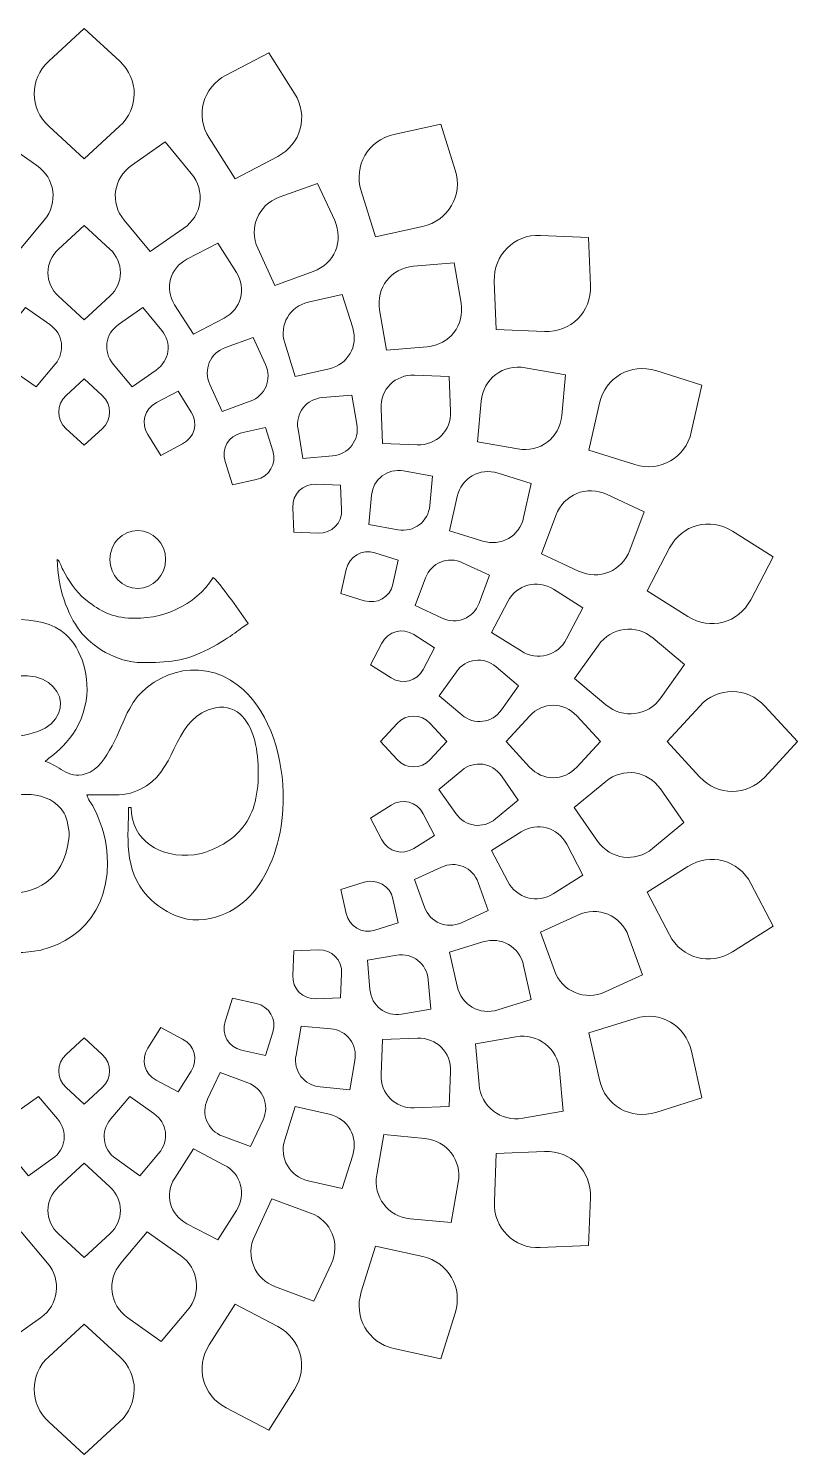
# Model space of a CAD drawing. Header units: millimetres. Extents: x -150 to 150, y -150 to 150.
# Drawn here: x -11.8 to 149.9, y -150.1 to 149.9 of the extents above; entities that cross this region are included whole.
import ezdxf

# ---------------------------------------------------------------- set-up
doc = ezdxf.new("R2010")
doc.units = ezdxf.units.MM
doc.header["$MEASUREMENT"] = 0
doc.layers.add('Layer 1', color=7, linetype='Continuous')

msp = doc.modelspace()

# ---------------------------------------------------------------- linework, layer by layer
at = {"layer": 'Layer 1', "color": 250, "lineweight": 20}
for points, knots in [([(-0.0818, 122.4834), (-0.0818, 122.4834), (-7.5262, 129.3416), (-7.5262, 129.3416), (-11.6206, 133.1136), (-11.6323, 139.277), (-7.5513, 143.0362), (-7.5513, 143.0362), (-0.0818, 149.9182), (-0.0818, 149.9182), (-0.0818, 149.9182), (7.3875, 143.0362), (7.3875, 143.0362), (11.4691, 139.277), (11.4568, 133.1136), (7.3624, 129.3416), (7.3624, 129.3416), (-0.0818, 122.4834), (-0.0818, 122.4834)], [0, 0, 0, 0, 0.16666667, 0.16666667, 0.16666667, 0.33333333, 0.33333333, 0.33333333, 0.5, 0.5, 0.5, 0.66666667, 0.66666667, 0.66666667, 0.83333333, 0.83333333, 0.83333333, 1, 1, 1, 1]), ([(44.1753, 136.2262), (44.1753, 136.2262), (38.7413, 144.8065), (38.7413, 144.8065), (38.7413, 144.8065), (29.7746, 140.1088), (29.7746, 140.1088), (24.8439, 137.5248), (23.2375, 131.5753), (26.2062, 126.8879), (26.2062, 126.8879), (31.6407, 118.3064), (31.6407, 118.3064), (31.6407, 118.3064), (40.6067, 123.0046), (40.6067, 123.0046), (45.5381, 125.5895), (47.1433, 131.5381), (44.1753, 136.2262)], [0, 0, 0, 0, 0.16666667, 0.16666667, 0.16666667, 0.33333333, 0.33333333, 0.33333333, 0.5, 0.5, 0.5, 0.66666667, 0.66666667, 0.66666667, 0.83333333, 0.83333333, 0.83333333, 1, 1, 1, 1]), ([(77.9461, 120.1274), (77.9461, 120.1274), (74.9182, 129.8212), (74.9182, 129.8212), (74.9182, 129.8212), (65.0415, 127.604), (65.0415, 127.604), (59.6098, 126.384), (56.5184, 121.0531), (58.1732, 115.7563), (58.1732, 115.7563), (61.2006, 106.0632), (61.2006, 106.0632), (61.2006, 106.0632), (71.0778, 108.2796), (71.0778, 108.2796), (76.51, 109.4998), (79.6002, 114.8306), (77.9461, 120.1274)], [0, 0, 0, 0, 0.16666667, 0.16666667, 0.16666667, 0.33333333, 0.33333333, 0.33333333, 0.5, 0.5, 0.5, 0.66666667, 0.66666667, 0.66666667, 0.83333333, 0.83333333, 0.83333333, 1, 1, 1, 1]), ([(-22.6017, 119.41), (-22.6017, 119.41), (-17.1023, 126.0446), (-17.1023, 126.0446), (-17.1023, 126.0446), (-10.0636, 121.1226), (-10.0636, 121.1226), (-6.1928, 118.4143), (-5.4842, 113.2346), (-8.4888, 109.6097), (-8.4888, 109.6097), (-13.9883, 102.9764), (-13.9883, 102.9764), (-13.9883, 102.9764), (-21.027, 107.8979), (-21.027, 107.8979), (-24.8979, 110.6061), (-25.6064, 115.7859), (-22.6017, 119.41)], [0, 0, 0, 0, 0.16666667, 0.16666667, 0.16666667, 0.33333333, 0.33333333, 0.33333333, 0.5, 0.5, 0.5, 0.66666667, 0.66666667, 0.66666667, 0.83333333, 0.83333333, 0.83333333, 1, 1, 1, 1]), ([(22.4378, 119.41), (22.4378, 119.41), (16.9385, 126.0446), (16.9385, 126.0446), (16.9385, 126.0446), (9.8998, 121.1226), (9.8998, 121.1226), (6.029, 118.4143), (5.3204, 113.2346), (8.325, 109.6097), (8.325, 109.6097), (13.825, 102.9764), (13.825, 102.9764), (13.825, 102.9764), (20.8632, 107.8979), (20.8632, 107.8979), (24.734, 110.6061), (25.4426, 115.7859), (22.4378, 119.41)], [0, 0, 0, 0, 0.16666667, 0.16666667, 0.16666667, 0.33333333, 0.33333333, 0.33333333, 0.5, 0.5, 0.5, 0.66666667, 0.66666667, 0.66666667, 0.83333333, 0.83333333, 0.83333333, 1, 1, 1, 1]), ([(52.5974, 109.5107), (52.5974, 109.5107), (49.0021, 117.3408), (49.0021, 117.3408), (49.0021, 117.3408), (40.9304, 114.4089), (40.9304, 114.4089), (36.4903, 112.7954), (34.4653, 107.9756), (36.4291, 103.6963), (36.4291, 103.6963), (40.0246, 95.8656), (40.0246, 95.8656), (40.0246, 95.8656), (48.0968, 98.7974), (48.0968, 98.7974), (52.537, 100.4116), (54.5619, 105.2315), (52.5974, 109.5107)], [0, 0, 0, 0, 0.16666667, 0.16666667, 0.16666667, 0.33333333, 0.33333333, 0.33333333, 0.5, 0.5, 0.5, 0.66666667, 0.66666667, 0.66666667, 0.83333333, 0.83333333, 0.83333333, 1, 1, 1, 1]), ([(-0.0818, 88.6274), (-0.0818, 88.6274), (5.3063, 93.5919), (5.3063, 93.5919), (8.2695, 96.3213), (8.278, 100.7813), (5.3245, 103.5035), (5.3245, 103.5035), (-0.0818, 108.4847), (-0.0818, 108.4847), (-0.0818, 108.4847), (-5.4884, 103.5035), (-5.4884, 103.5035), (-8.4418, 100.7813), (-8.4333, 96.3213), (-5.4701, 93.5919), (-5.4701, 93.5919), (-0.0818, 88.6274), (-0.0818, 88.6274)], [0, 0, 0, 0, 0.16666667, 0.16666667, 0.16666667, 0.33333333, 0.33333333, 0.33333333, 0.5, 0.5, 0.5, 0.66666667, 0.66666667, 0.66666667, 0.83333333, 0.83333333, 0.83333333, 1, 1, 1, 1]), ([(106.4002, 95.8353), (106.4002, 95.8353), (105.9842, 105.9841), (105.9842, 105.9841), (105.9842, 105.9841), (95.8699, 106.3976), (95.8699, 106.3976), (90.3076, 106.6264), (85.942, 102.2763), (86.1692, 96.7327), (86.1692, 96.7327), (86.5852, 86.5852), (86.5852, 86.5852), (86.5852, 86.5852), (96.6994, 86.1705), (96.6994, 86.1705), (102.2612, 85.9417), (106.6268, 90.2918), (106.4002, 95.8353)], [0, 0, 0, 0, 0.16666667, 0.16666667, 0.16666667, 0.33333333, 0.33333333, 0.33333333, 0.5, 0.5, 0.5, 0.66666667, 0.66666667, 0.66666667, 0.83333333, 0.83333333, 0.83333333, 1, 1, 1, 1]), ([(31.95, 98.575), (31.95, 98.575), (28.0173, 104.7846), (28.0173, 104.7846), (28.0173, 104.7846), (21.5277, 101.3842), (21.5277, 101.3842), (17.958, 99.5135), (16.7962, 95.208), (18.9451, 91.8152), (18.9451, 91.8152), (22.8777, 85.6056), (22.8777, 85.6056), (22.8777, 85.6056), (29.3673, 89.0048), (29.3673, 89.0048), (32.9364, 90.8755), (34.0988, 95.1816), (31.95, 98.575)], [0, 0, 0, 0, 0.16666667, 0.16666667, 0.16666667, 0.33333333, 0.33333333, 0.33333333, 0.5, 0.5, 0.5, 0.66666667, 0.66666667, 0.66666667, 0.83333333, 0.83333333, 0.83333333, 1, 1, 1, 1]), ([(79.1678, 92.1417), (79.1678, 92.1417), (77.7207, 100.6359), (77.7207, 100.6359), (77.7207, 100.6359), (69.1652, 99.8928), (69.1652, 99.8928), (64.4594, 99.4839), (61.2554, 95.352), (62.0447, 90.7108), (62.0447, 90.7108), (63.4911, 82.2146), (63.4911, 82.2146), (63.4911, 82.2146), (72.0478, 82.9596), (72.0478, 82.9596), (76.753, 83.3678), (79.957, 87.4999), (79.1678, 92.1417)], [0, 0, 0, 0, 0.16666667, 0.16666667, 0.16666667, 0.33333333, 0.33333333, 0.33333333, 0.5, 0.5, 0.5, 0.66666667, 0.66666667, 0.66666667, 0.83333333, 0.83333333, 0.83333333, 1, 1, 1, 1]), ([(56.3932, 86.922), (56.3932, 86.922), (54.2014, 93.939), (54.2014, 93.939), (54.2014, 93.939), (47.0528, 92.3332), (47.0528, 92.3332), (43.1208, 91.4507), (40.884, 87.5932), (42.0812, 83.7594), (42.0812, 83.7594), (44.2735, 76.7431), (44.2735, 76.7431), (44.2735, 76.7431), (51.4216, 78.3482), (51.4216, 78.3482), (55.353, 79.2307), (57.5905, 83.0889), (56.3932, 86.922)], [0, 0, 0, 0, 0.16666667, 0.16666667, 0.16666667, 0.33333333, 0.33333333, 0.33333333, 0.5, 0.5, 0.5, 0.66666667, 0.66666667, 0.66666667, 0.83333333, 0.83333333, 0.83333333, 1, 1, 1, 1]), ([(-16.3816, 86.4032), (-16.3816, 86.4032), (-12.4007, 91.2051), (-12.4007, 91.2051), (-12.4007, 91.2051), (-7.3069, 87.6427), (-7.3069, 87.6427), (-4.5043, 85.6821), (-3.9919, 81.9331), (-6.1665, 79.3098), (-6.1665, 79.3098), (-10.1479, 74.5086), (-10.1479, 74.5086), (-10.1479, 74.5086), (-15.2411, 78.0717), (-15.2411, 78.0717), (-18.043, 80.0311), (-18.5554, 83.78), (-16.3816, 86.4032)], [0, 0, 0, 0, 0.16666667, 0.16666667, 0.16666667, 0.33333333, 0.33333333, 0.33333333, 0.5, 0.5, 0.5, 0.66666667, 0.66666667, 0.66666667, 0.83333333, 0.83333333, 0.83333333, 1, 1, 1, 1]), ([(16.2178, 86.4032), (16.2178, 86.4032), (12.2369, 91.2051), (12.2369, 91.2051), (12.2369, 91.2051), (7.1431, 87.6427), (7.1431, 87.6427), (4.3411, 85.6821), (3.8281, 81.9331), (6.0032, 79.3098), (6.0032, 79.3098), (9.9841, 74.5086), (9.9841, 74.5086), (9.9841, 74.5086), (15.0779, 78.0717), (15.0779, 78.0717), (17.8792, 80.0311), (18.3923, 83.78), (16.2178, 86.4032)], [0, 0, 0, 0, 0.16666667, 0.16666667, 0.16666667, 0.33333333, 0.33333333, 0.33333333, 0.5, 0.5, 0.5, 0.66666667, 0.66666667, 0.66666667, 0.83333333, 0.83333333, 0.83333333, 1, 1, 1, 1]), ([(38.046, 79.2378), (38.046, 79.2378), (35.4445, 84.9068), (35.4445, 84.9068), (35.4445, 84.9068), (29.6019, 82.7836), (29.6019, 82.7836), (26.3881, 81.6156), (24.9222, 78.1277), (26.3442, 75.0298), (26.3442, 75.0298), (28.9463, 69.3616), (28.9463, 69.3616), (28.9463, 69.3616), (34.789, 71.4847), (34.789, 71.4847), (38.0021, 72.6528), (39.4681, 76.1407), (38.046, 79.2378)], [0, 0, 0, 0, 0.16666667, 0.16666667, 0.16666667, 0.33333333, 0.33333333, 0.33333333, 0.5, 0.5, 0.5, 0.66666667, 0.66666667, 0.66666667, 0.83333333, 0.83333333, 0.83333333, 1, 1, 1, 1]), ([(100.3364, 68.4873), (100.3364, 68.4873), (101.1378, 77.0676), (101.1378, 77.0676), (101.1378, 77.0676), (92.6807, 78.5635), (92.6807, 78.5635), (88.0292, 79.3869), (83.8651, 76.225), (83.4271, 71.5374), (83.4271, 71.5374), (82.6251, 62.9578), (82.6251, 62.9578), (82.6251, 62.9578), (91.0822, 61.4613), (91.0822, 61.4613), (95.7337, 60.6378), (99.8978, 63.8006), (100.3364, 68.4873)], [0, 0, 0, 0, 0.16666667, 0.16666667, 0.16666667, 0.33333333, 0.33333333, 0.33333333, 0.5, 0.5, 0.5, 0.66666667, 0.66666667, 0.66666667, 0.83333333, 0.83333333, 0.83333333, 1, 1, 1, 1]), ([(127.5969, 65.0078), (127.5969, 65.0078), (129.8221, 74.9175), (129.8221, 74.9175), (129.8221, 74.9175), (120.1599, 77.9361), (120.1599, 77.9361), (114.8456, 79.5958), (109.5032, 76.5245), (108.2877, 71.1107), (108.2877, 71.1107), (106.063, 61.201), (106.063, 61.201), (106.063, 61.201), (115.7246, 58.1829), (115.7246, 58.1829), (121.0389, 56.5232), (126.3819, 59.5945), (127.5969, 65.0078)], [0, 0, 0, 0, 0.16666667, 0.16666667, 0.16666667, 0.33333333, 0.33333333, 0.33333333, 0.5, 0.5, 0.5, 0.66666667, 0.66666667, 0.66666667, 0.83333333, 0.83333333, 0.83333333, 1, 1, 1, 1]), ([(-0.0818, 62.2429), (-0.0818, 62.2429), (3.7035, 65.7302), (3.7035, 65.7302), (5.7857, 67.6478), (5.7919, 70.7816), (3.7168, 72.6932), (3.7168, 72.6932), (-0.0818, 76.1928), (-0.0818, 76.1928), (-0.0818, 76.1928), (-3.8802, 72.6932), (-3.8802, 72.6932), (-5.9557, 70.7816), (-5.9496, 67.6478), (-3.8672, 65.7302), (-3.8672, 65.7302), (-0.0818, 62.2429), (-0.0818, 62.2429)], [0, 0, 0, 0, 0.16666667, 0.16666667, 0.16666667, 0.33333333, 0.33333333, 0.33333333, 0.5, 0.5, 0.5, 0.66666667, 0.66666667, 0.66666667, 0.83333333, 0.83333333, 0.83333333, 1, 1, 1, 1]), ([(76.987, 69.3409), (76.987, 69.3409), (76.6859, 76.6851), (76.6859, 76.6851), (76.6859, 76.6851), (69.3662, 76.9854), (69.3662, 76.9854), (65.3402, 77.1512), (62.1803, 74.0026), (62.3446, 69.9895), (62.3446, 69.9895), (62.6457, 62.6448), (62.6457, 62.6448), (62.6457, 62.6448), (69.966, 62.3445), (69.966, 62.3445), (73.9915, 62.1806), (77.1519, 65.3285), (76.987, 69.3409)], [0, 0, 0, 0, 0.16666667, 0.16666667, 0.16666667, 0.33333333, 0.33333333, 0.33333333, 0.5, 0.5, 0.5, 0.66666667, 0.66666667, 0.66666667, 0.83333333, 0.83333333, 0.83333333, 1, 1, 1, 1]), ([(22.4232, 69.2304), (22.4232, 69.2304), (19.6592, 73.5939), (19.6592, 73.5939), (19.6592, 73.5939), (15.1005, 71.2052), (15.1005, 71.2052), (12.593, 69.8907), (11.7764, 66.8656), (13.2857, 64.4826), (13.2857, 64.4826), (16.0485, 60.1178), (16.0485, 60.1178), (16.0485, 60.1178), (20.6085, 62.5078), (20.6085, 62.5078), (23.116, 63.8217), (23.9327, 66.8468), (22.4232, 69.2304)], [0, 0, 0, 0, 0.16666667, 0.16666667, 0.16666667, 0.33333333, 0.33333333, 0.33333333, 0.5, 0.5, 0.5, 0.66666667, 0.66666667, 0.66666667, 0.83333333, 0.83333333, 0.83333333, 1, 1, 1, 1]), ([(57.2766, 66.6668), (57.2766, 66.6668), (56.2301, 72.816), (56.2301, 72.816), (56.2301, 72.816), (50.0375, 72.2768), (50.0375, 72.2768), (46.6314, 71.9811), (44.3121, 68.9907), (44.8838, 65.6307), (44.8838, 65.6307), (45.9308, 59.4827), (45.9308, 59.4827), (45.9308, 59.4827), (52.1234, 60.0207), (52.1234, 60.0207), (55.5295, 60.3171), (57.8482, 63.3081), (57.2766, 66.6668)], [0, 0, 0, 0, 0.16666667, 0.16666667, 0.16666667, 0.33333333, 0.33333333, 0.33333333, 0.5, 0.5, 0.5, 0.66666667, 0.66666667, 0.66666667, 0.83333333, 0.83333333, 0.83333333, 1, 1, 1, 1]), ([(39.5957, 61.0454), (39.5957, 61.0454), (38.0558, 65.9745), (38.0558, 65.9745), (38.0558, 65.9745), (33.0335, 64.847), (33.0335, 64.847), (30.2712, 64.2261), (28.6996, 61.5159), (29.5407, 58.8219), (29.5407, 58.8219), (31.0806, 53.8928), (31.0806, 53.8928), (31.0806, 53.8928), (36.1024, 55.0203), (36.1024, 55.0203), (38.8651, 55.6405), (40.4369, 58.3514), (39.5957, 61.0454)], [0, 0, 0, 0, 0.16666667, 0.16666667, 0.16666667, 0.33333333, 0.33333333, 0.33333333, 0.5, 0.5, 0.5, 0.66666667, 0.66666667, 0.66666667, 0.83333333, 0.83333333, 0.83333333, 1, 1, 1, 1]), ([(72.5982, 49.5468), (72.5982, 49.5468), (73.1785, 55.7576), (73.1785, 55.7576), (73.1785, 55.7576), (67.0572, 56.8395), (67.0572, 56.8395), (63.691, 57.4353), (60.677, 55.1469), (60.3593, 51.7541), (60.3593, 51.7541), (59.7797, 45.5438), (59.7797, 45.5438), (59.7797, 45.5438), (65.9009, 44.4613), (65.9009, 44.4613), (69.2673, 43.8661), (72.2812, 46.1539), (72.5982, 49.5468)], [0, 0, 0, 0, 0.16666667, 0.16666667, 0.16666667, 0.33333333, 0.33333333, 0.33333333, 0.5, 0.5, 0.5, 0.66666667, 0.66666667, 0.66666667, 0.83333333, 0.83333333, 0.83333333, 1, 1, 1, 1]), ([(92.3289, 47.0287), (92.3289, 47.0287), (93.9396, 54.2007), (93.9396, 54.2007), (93.9396, 54.2007), (86.9462, 56.385), (86.9462, 56.385), (83.0998, 57.5864), (79.2338, 55.3635), (78.3534, 51.4449), (78.3534, 51.4449), (76.7427, 44.2736), (76.7427, 44.2736), (76.7427, 44.2736), (83.7369, 42.0886), (83.7369, 42.0886), (87.5826, 40.8874), (91.4493, 43.1095), (92.3289, 47.0287)], [0, 0, 0, 0, 0.16666667, 0.16666667, 0.16666667, 0.33333333, 0.33333333, 0.33333333, 0.5, 0.5, 0.5, 0.66666667, 0.66666667, 0.66666667, 0.83333333, 0.83333333, 0.83333333, 1, 1, 1, 1]), ([(54.0641, 48.6924), (54.0641, 48.6924), (53.8528, 53.8529), (53.8528, 53.8529), (53.8528, 53.8529), (48.7094, 54.0638), (48.7094, 54.0638), (45.8812, 54.1794), (43.6615, 51.9675), (43.7769, 49.1487), (43.7769, 49.1487), (43.9884, 43.9875), (43.9884, 43.9875), (43.9884, 43.9875), (49.1309, 43.7774), (49.1309, 43.7774), (51.9603, 43.661), (54.1795, 45.8729), (54.0641, 48.6924)], [0, 0, 0, 0, 0.16666667, 0.16666667, 0.16666667, 0.33333333, 0.33333333, 0.33333333, 0.5, 0.5, 0.5, 0.66666667, 0.66666667, 0.66666667, 0.83333333, 0.83333333, 0.83333333, 1, 1, 1, 1]), ([(114.6617, 40.1616), (114.6617, 40.1616), (117.6574, 48.2412), (117.6574, 48.2412), (117.6574, 48.2412), (109.8746, 51.875), (109.8746, 51.875), (105.595, 53.8734), (100.7547, 51.8981), (99.1184, 47.4833), (99.1184, 47.4833), (96.1228, 39.403), (96.1228, 39.403), (96.1228, 39.403), (103.9048, 35.7692), (103.9048, 35.7692), (108.1845, 33.7706), (113.0247, 35.7466), (114.6617, 40.1616)], [0, 0, 0, 0, 0.16666667, 0.16666667, 0.16666667, 0.33333333, 0.33333333, 0.33333333, 0.5, 0.5, 0.5, 0.66666667, 0.66666667, 0.66666667, 0.83333333, 0.83333333, 0.83333333, 1, 1, 1, 1]), ([(140.0934, 29.744), (140.0934, 29.744), (144.8073, 38.7416), (144.8073, 38.7416), (144.8073, 38.7416), (136.255, 44.156), (136.255, 44.156), (131.552, 47.1354), (125.5963, 45.551), (123.021, 40.6359), (123.021, 40.6359), (118.3079, 31.6402), (118.3079, 31.6402), (118.3079, 31.6402), (126.8589, 26.2246), (126.8589, 26.2246), (131.5625, 23.2457), (137.5181, 24.8297), (140.0934, 29.744)], [0, 0, 0, 0, 0.16666667, 0.16666667, 0.16666667, 0.33333333, 0.33333333, 0.33333333, 0.5, 0.5, 0.5, 0.66666667, 0.66666667, 0.66666667, 0.83333333, 0.83333333, 0.83333333, 1, 1, 1, 1]), ([(5.3063, 38.2132), (5.3063, 41.5732), (7.9335, 44.2981), (11.1747, 44.2981), (14.4157, 44.2981), (17.0429, 41.5732), (17.0429, 38.2132), (17.0429, 34.8519), (14.4157, 32.1275), (11.1747, 32.1275), (7.9335, 32.1275), (5.3058, 34.8519), (5.3063, 38.2132)], [0, 0, 0, 0, 0.25, 0.25, 0.25, 0.5, 0.5, 0.5, 0.75, 0.75, 0.75, 1, 1, 1, 1]), ([(64.843, 33.0167), (64.843, 33.0167), (65.9749, 38.0551), (65.9749, 38.0551), (65.9749, 38.0551), (61.0613, 39.5907), (61.0613, 39.5907), (58.3589, 40.434), (55.6426, 38.872), (55.0243, 36.1189), (55.0243, 36.1189), (53.8924, 31.0804), (53.8924, 31.0804), (53.8924, 31.0804), (58.806, 29.5454), (58.806, 29.5454), (61.5083, 28.7014), (64.2248, 30.2635), (64.843, 33.0167)], [0, 0, 0, 0, 0.16666667, 0.16666667, 0.16666667, 0.33333333, 0.33333333, 0.33333333, 0.5, 0.5, 0.5, 0.66666667, 0.66666667, 0.66666667, 0.83333333, 0.83333333, 0.83333333, 1, 1, 1, 1]), ([(12.0775, 16.5181), (17.434, 16.5181), (21.0983, 16.7643), (26.0297, 19.349), (31.4221, 22.1774), (32.6768, 23.7722), (34.4171, 24.7263), (34.4171, 24.7263), (30.9353, 29.6193), (30.9353, 29.6193), (29.9359, 30.8876), (28.1407, 33.6542), (27.0645, 34.4012), (23.2131, 28.4377), (16.1511, 25.4006), (9.2456, 25.8819), (5.0516, 26.1744), (2.8385, 27.6831), (-0.0855, 29.9998), (-1.5979, 31.1981), (-3.5563, 34.0754), (-4.5159, 35.9608), (-5.0162, 36.9469), (-5.029, 37.675), (-5.7371, 38.2132), (-5.7371, 32.2556), (-3.5563, 26.5775), (-0.978, 23.2116), (1.4946, 19.9829), (6.5971, 16.5181), (12.0775, 16.5181)], [0, 0, 0, 0, 0.1, 0.1, 0.1, 0.2, 0.2, 0.2, 0.3, 0.3, 0.3, 0.4, 0.4, 0.4, 0.5, 0.5, 0.5, 0.6, 0.6, 0.6, 0.7, 0.7, 0.7, 0.8, 0.8, 0.8, 0.9, 0.9, 0.9, 1, 1, 1, 1]), ([(82.9666, 29.0459), (82.9666, 29.0459), (85.1349, 34.8937), (85.1349, 34.8937), (85.1349, 34.8937), (79.5019, 37.5228), (79.5019, 37.5228), (76.4042, 38.9698), (72.9005, 37.5387), (71.7167, 34.3446), (71.7167, 34.3446), (69.5489, 28.4957), (69.5489, 28.4957), (69.5489, 28.4957), (75.1807, 25.8665), (75.1807, 25.8665), (78.2789, 24.4189), (81.7822, 25.8504), (82.9666, 29.0459)], [0, 0, 0, 0, 0.16666667, 0.16666667, 0.16666667, 0.33333333, 0.33333333, 0.33333333, 0.5, 0.5, 0.5, 0.66666667, 0.66666667, 0.66666667, 0.83333333, 0.83333333, 0.83333333, 1, 1, 1, 1]), ([(101.3729, 21.5057), (101.3729, 21.5057), (104.7852, 28.0175), (104.7852, 28.0175), (104.7852, 28.0175), (98.5955, 31.9366), (98.5955, 31.9366), (95.1912, 34.0927), (90.8811, 32.9465), (89.0169, 29.3892), (89.0169, 29.3892), (85.6054, 22.8781), (85.6054, 22.8781), (85.6054, 22.8781), (91.7944, 18.9581), (91.7944, 18.9581), (95.1985, 16.8015), (99.5093, 17.9482), (101.3729, 21.5057)], [0, 0, 0, 0, 0.16666667, 0.16666667, 0.16666667, 0.33333333, 0.33333333, 0.33333333, 0.5, 0.5, 0.5, 0.66666667, 0.66666667, 0.66666667, 0.83333333, 0.83333333, 0.83333333, 1, 1, 1, 1]), ([(41.7685, -10.8255), (41.7685, -10.8255), (41.7685, -12.9951), (41.7685, -12.9951), (41.5878, -19.5903), (39.7521, -26.1522), (35.9992, -31.1495), (34.5429, -33.0863), (31.9664, -35.3208), (29.6581, -36.3023), (26.9453, -37.4588), (23.64, -38.1858), (20.3042, -37.1052), (17.5384, -36.209), (15.1561, -34.6465), (13.2729, -32.6671), (8.0484, -27.1736), (9.2499, -19.584), (9.2499, -13.9715), (9.2499, -13.9715), (9.8148, -13.9715), (9.8148, -13.9715), (9.8148, -20.8682), (15.8414, -24.7399), (23.0744, -23.9075), (25.0687, -23.6774), (26.9788, -22.8302), (28.5774, -21.9893), (31.8442, -20.2724), (34.4929, -17.3849), (35.657, -13.499), (36.8017, -9.6813), (36.8202, -3.9467), (35.7799, 0.0477), (34.8415, 3.6501), (32.5003, 7.9498), (27.4981, 6.9889), (18.8944, 5.3343), (19.5799, -5.3609), (13.0206, -9.3798), (11.4281, -10.3551), (9.5375, -11.2272), (7.2689, -11.332), (7.2689, -11.332), (0.4843, -11.3327), (0.4843, -11.3327), (0.7367, -12.315), (1.4409, -13.0465), (1.9021, -13.9677), (3.2985, -16.7555), (4.3534, -19.7825), (4.6874, -23.0983), (6.024, -36.3569), (-2.7054, -43.9756), (-12.9993, -44.4617), (-12.9993, -44.4617), (-15.0999, -44.4617), (-15.0999, -44.4617), (-25.976, -43.9576), (-37.9197, -35.6422), (-41.399, -17.8161), (-41.6831, -16.3615), (-41.848, -15.0328), (-41.9323, -13.8095), (-41.9323, -13.8095), (-41.9323, -9.6151), (-41.9323, -9.6151), (-41.7667, -7.056), (-41.3661, -5.0157), (-41.3661, -3.1246), (-41.3661, -3.1246), (-40.8011, -3.1246), (-40.8011, -3.1246), (-40.8011, -5.7189), (-39.1267, -11.8263), (-38.3688, -14.0884), (-35.0867, -23.8779), (-29.6178, -32.1697), (-17.6093, -32.1567), (-9.9238, -32.1485), (-4.5838, -29.5412), (-3.2924, -20.5912), (-3.0482, -18.9051), (-3.7304, -16.157), (-4.3242, -15.1459), (-7.3583, -9.988), (-15.0529, -10.8101), (-18.462, -12.5066), (-19.3556, -10.5741), (-20.0661, -7.4694), (-20.7575, -5.2105), (-21.2664, -3.5469), (-22.8559, 0.5222), (-22.9866, 2.153), (-18.1847, 0.9926), (-15.1189, 0.1673), (-9.864, 2.0335), (-0.5291, 5.349), (-5.5587, 17.5645), (-18.3473, 12.5879), (-18.3473, 12.5879), (-26.1531, 8.6616), (-26.1531, 8.6616), (-26.9167, 8.1787), (-27.6528, 7.5147), (-28.6417, 7.4292), (-29.1077, 9.5023), (-30.25, 11.2076), (-31.0936, 13.0969), (-31.0936, 13.0969), (-33.449, 18.5706), (-33.449, 18.5706), (-32.6769, 19.6627), (-28.839, 21.7274), (-27.3259, 22.4827), (-20.4729, 25.9032), (-9.1339, 27.2293), (-3.9693, 22.4551), (-0.752, 19.4826), (1.5179, 13.6993), (0.0794, 7.2635), (-1.573, -0.1194), (-7.8261, -3.6517), (-8.2819, -4.297), (-5.4598, -4.9792), (-3.6296, -8.0209), (0.1557, -6.8966), (2.9986, -6.052), (4.3895, -3.5405), (5.77, -0.982), (7.1883, 1.6477), (8.118, 4.2903), (9.4832, 6.895), (13.0933, 13.7784), (23.7378, 18.3951), (32.3244, 11.7098), (38.1426, 7.1811), (41.5199, -1.6923), (41.7685, -10.8255)], [0, 0, 0, 0, 0.02173913, 0.02173913, 0.02173913, 0.04347826, 0.04347826, 0.04347826, 0.06521739, 0.06521739, 0.06521739, 0.08695652, 0.08695652, 0.08695652, 0.10869565, 0.10869565, 0.10869565, 0.13043478, 0.13043478, 0.13043478, 0.15217391, 0.15217391, 0.15217391, 0.17391304, 0.17391304, 0.17391304, 0.19565217, 0.19565217, 0.19565217, 0.2173913, 0.2173913, 0.2173913, 0.23913043, 0.23913043, 0.23913043, 0.26086957, 0.26086957, 0.26086957, 0.2826087, 0.2826087, 0.2826087, 0.30434783, 0.30434783, 0.30434783, 0.32608696, 0.32608696, 0.32608696, 0.34782609, 0.34782609, 0.34782609, 0.36956522, 0.36956522, 0.36956522, 0.39130435, 0.39130435, 0.39130435, 0.41304348, 0.41304348, 0.41304348, 0.43478261, 0.43478261, 0.43478261, 0.45652174, 0.45652174, 0.45652174, 0.47826087, 0.47826087, 0.47826087, 0.5, 0.5, 0.5, 0.52173913, 0.52173913, 0.52173913, 0.54347826, 0.54347826, 0.54347826, 0.56521739, 0.56521739, 0.56521739, 0.58695652, 0.58695652, 0.58695652, 0.60869565, 0.60869565, 0.60869565, 0.63043478, 0.63043478, 0.63043478, 0.65217391, 0.65217391, 0.65217391, 0.67391304, 0.67391304, 0.67391304, 0.69565217, 0.69565217, 0.69565217, 0.7173913, 0.7173913, 0.7173913, 0.73913043, 0.73913043, 0.73913043, 0.76086957, 0.76086957, 0.76086957, 0.7826087, 0.7826087, 0.7826087, 0.80434783, 0.80434783, 0.80434783, 0.82608696, 0.82608696, 0.82608696, 0.84782609, 0.84782609, 0.84782609, 0.86956522, 0.86956522, 0.86956522, 0.89130435, 0.89130435, 0.89130435, 0.91304348, 0.91304348, 0.91304348, 0.93478261, 0.93478261, 0.93478261, 0.95652174, 0.95652174, 0.95652174, 0.97826087, 0.97826087, 0.97826087, 1, 1, 1, 1]), ([(121.1677, 9.0929), (121.1677, 9.0929), (126.1523, 16.1215), (126.1523, 16.1215), (126.1523, 16.1215), (119.576, 21.6459), (119.576, 21.6459), (115.9592, 24.6845), (110.7719, 24.0282), (108.0488, 20.1879), (108.0488, 20.1879), (103.0637, 13.1579), (103.0637, 13.1579), (103.0637, 13.1579), (109.6407, 7.6342), (109.6407, 7.6342), (113.2575, 4.5951), (118.4448, 5.2519), (121.1677, 9.0929)], [0, 0, 0, 0, 0.16666667, 0.16666667, 0.16666667, 0.33333333, 0.33333333, 0.33333333, 0.5, 0.5, 0.5, 0.66666667, 0.66666667, 0.66666667, 0.83333333, 0.83333333, 0.83333333, 1, 1, 1, 1]), ([(71.1969, 15.0839), (71.1969, 15.0839), (73.5938, 19.6588), (73.5938, 19.6588), (73.5938, 19.6588), (69.2458, 22.4127), (69.2458, 22.4127), (66.8539, 23.9277), (63.826, 23.1224), (62.5162, 20.6231), (62.5162, 20.6231), (60.1187, 16.0481), (60.1187, 16.0481), (60.1187, 16.0481), (64.4679, 13.2949), (64.4679, 13.2949), (66.8593, 11.7798), (69.8879, 12.5853), (71.1969, 15.0839)], [0, 0, 0, 0, 0.16666667, 0.16666667, 0.16666667, 0.33333333, 0.33333333, 0.33333333, 0.5, 0.5, 0.5, 0.66666667, 0.66666667, 0.66666667, 0.83333333, 0.83333333, 0.83333333, 1, 1, 1, 1]), ([(87.6755, 6.5582), (87.6755, 6.5582), (91.2825, 11.6461), (91.2825, 11.6461), (91.2825, 11.6461), (86.5235, 15.6438), (86.5235, 15.6438), (83.9055, 17.8436), (80.1512, 17.3691), (78.1807, 14.589), (78.1807, 14.589), (74.5724, 9.5011), (74.5724, 9.5011), (74.5724, 9.5011), (79.332, 5.5033), (79.332, 5.5033), (81.9501, 3.3035), (85.7044, 3.7787), (87.6755, 6.5582)], [0, 0, 0, 0, 0.16666667, 0.16666667, 0.16666667, 0.33333333, 0.33333333, 0.33333333, 0.5, 0.5, 0.5, 0.66666667, 0.66666667, 0.66666667, 0.83333333, 0.83333333, 0.83333333, 1, 1, 1, 1]), ([(143.0365, -7.5509), (143.0365, -7.5509), (149.9181, -0.0815), (149.9181, -0.0815), (149.9181, -0.0815), (143.0596, 7.363), (143.0596, 7.363), (139.287, 11.4571), (133.125, 11.468), (129.3646, 7.3868), (129.3646, 7.3868), (122.4835, -0.0815), (122.4835, -0.0815), (122.4835, -0.0815), (129.342, -7.5266), (129.342, -7.5266), (133.1145, -11.6213), (139.2767, -11.6323), (143.0365, -7.5509)], [0, 0, 0, 0, 0.16666667, 0.16666667, 0.16666667, 0.33333333, 0.33333333, 0.33333333, 0.5, 0.5, 0.5, 0.66666667, 0.66666667, 0.66666667, 0.83333333, 0.83333333, 0.83333333, 1, 1, 1, 1]), ([(103.5036, -5.4881), (103.5036, -5.4881), (108.4844, -0.0815), (108.4844, -0.0815), (108.4844, -0.0815), (103.5201, 5.3067), (103.5201, 5.3067), (100.7901, 8.2693), (96.3299, 8.2777), (93.6086, 5.3247), (93.6086, 5.3247), (88.6279, -0.0815), (88.6279, -0.0815), (88.6279, -0.0815), (93.5922, -5.4703), (93.5922, -5.4703), (96.3226, -8.4336), (100.7823, -8.4425), (103.5036, -5.4881)], [0, 0, 0, 0, 0.16666667, 0.16666667, 0.16666667, 0.33333333, 0.33333333, 0.33333333, 0.5, 0.5, 0.5, 0.66666667, 0.66666667, 0.66666667, 0.83333333, 0.83333333, 0.83333333, 1, 1, 1, 1]), ([(72.694, -3.8806), (72.694, -3.8806), (76.1936, -0.0815), (76.1936, -0.0815), (76.1936, -0.0815), (72.7056, 3.704), (72.7056, 3.704), (70.787, 5.7856), (67.6534, 5.792), (65.7421, 3.7163), (65.7421, 3.7163), (62.2427, -0.0815), (62.2427, -0.0815), (62.2427, -0.0815), (65.7305, -3.8676), (65.7305, -3.8676), (67.6486, -5.9504), (70.7822, -5.9555), (72.694, -3.8806)], [0, 0, 0, 0, 0.16666667, 0.16666667, 0.16666667, 0.33333333, 0.33333333, 0.33333333, 0.5, 0.5, 0.5, 0.66666667, 0.66666667, 0.66666667, 0.83333333, 0.83333333, 0.83333333, 1, 1, 1, 1]), ([(86.4037, -16.382), (86.4037, -16.382), (91.2049, -12.4011), (91.2049, -12.4011), (91.2049, -12.4011), (87.6431, -7.3074), (87.6431, -7.3074), (85.6829, -4.5054), (81.9336, -3.9924), (79.3107, -6.1663), (79.3107, -6.1663), (74.5089, -10.1474), (74.5089, -10.1474), (74.5089, -10.1474), (78.072, -15.2418), (78.072, -15.2418), (80.0315, -18.0431), (83.7808, -18.5554), (86.4037, -16.382)], [0, 0, 0, 0, 0.16666667, 0.16666667, 0.16666667, 0.33333333, 0.33333333, 0.33333333, 0.5, 0.5, 0.5, 0.66666667, 0.66666667, 0.66666667, 0.83333333, 0.83333333, 0.83333333, 1, 1, 1, 1]), ([(119.411, -22.6019), (119.411, -22.6019), (126.0441, -17.1019), (126.0441, -17.1019), (126.0441, -17.1019), (121.1227, -10.0644), (121.1227, -10.0644), (118.4148, -6.1927), (113.2342, -5.4843), (109.6101, -8.4894), (109.6101, -8.4894), (102.9764, -13.9888), (102.9764, -13.9888), (102.9764, -13.9888), (107.8985, -21.0278), (107.8985, -21.0278), (110.6058, -24.8988), (115.7863, -25.607), (119.411, -22.6019)], [0, 0, 0, 0, 0.16666667, 0.16666667, 0.16666667, 0.33333333, 0.33333333, 0.33333333, 0.5, 0.5, 0.5, 0.66666667, 0.66666667, 0.66666667, 0.83333333, 0.83333333, 0.83333333, 1, 1, 1, 1]), ([(69.2312, -22.5865), (69.2312, -22.5865), (73.5938, -19.823), (73.5938, -19.823), (73.5938, -19.823), (71.2055, -15.2648), (71.2055, -15.2648), (69.8916, -12.7566), (66.866, -11.9402), (64.4825, -13.4501), (64.4825, -13.4501), (60.1187, -16.2137), (60.1187, -16.2137), (60.1187, -16.2137), (62.5084, -20.7718), (62.5084, -20.7718), (63.8216, -23.2795), (66.847, -24.0964), (69.2312, -22.5865)], [0, 0, 0, 0, 0.16666667, 0.16666667, 0.16666667, 0.33333333, 0.33333333, 0.33333333, 0.5, 0.5, 0.5, 0.66666667, 0.66666667, 0.66666667, 0.83333333, 0.83333333, 0.83333333, 1, 1, 1, 1]), ([(98.5747, -32.1144), (98.5747, -32.1144), (104.7852, -28.1809), (104.7852, -28.1809), (104.7852, -28.1809), (101.3852, -21.6917), (101.3852, -21.6917), (99.5141, -18.1229), (95.2084, -16.9606), (91.8157, -19.1082), (91.8157, -19.1082), (85.6054, -23.0416), (85.6054, -23.0416), (85.6054, -23.0416), (89.0059, -29.5309), (89.0059, -29.5309), (90.8757, -33.101), (95.1821, -34.2621), (98.5747, -32.1144)], [0, 0, 0, 0, 0.16666667, 0.16666667, 0.16666667, 0.33333333, 0.33333333, 0.33333333, 0.5, 0.5, 0.5, 0.66666667, 0.66666667, 0.66666667, 0.83333333, 0.83333333, 0.83333333, 1, 1, 1, 1]), ([(136.2262, -44.3381), (136.2262, -44.3381), (144.8073, -38.905), (144.8073, -38.905), (144.8073, -38.905), (140.1094, -29.9391), (140.1094, -29.9391), (137.5249, -25.0074), (131.5753, -23.4023), (126.8877, -26.3702), (126.8877, -26.3702), (118.3073, -31.8038), (118.3073, -31.8038), (118.3073, -31.8038), (123.0052, -40.77), (123.0052, -40.77), (125.5897, -45.7016), (131.5386, -47.3074), (136.2262, -44.3381)], [0, 0, 0, 0, 0.16666667, 0.16666667, 0.16666667, 0.33333333, 0.33333333, 0.33333333, 0.5, 0.5, 0.5, 0.66666667, 0.66666667, 0.66666667, 0.83333333, 0.83333333, 0.83333333, 1, 1, 1, 1]), ([(79.2379, -38.2103), (79.2379, -38.2103), (84.9065, -35.6088), (84.9065, -35.6088), (84.9065, -35.6088), (82.7832, -29.7655), (82.7832, -29.7655), (81.6166, -26.552), (78.1275, -25.0865), (75.0306, -26.5083), (75.0306, -26.5083), (69.3625, -29.1098), (69.3625, -29.1098), (69.3625, -29.1098), (71.4851, -34.9525), (71.4851, -34.9525), (72.6524, -38.1665), (76.1417, -39.6322), (79.2379, -38.2103)], [0, 0, 0, 0, 0.16666667, 0.16666667, 0.16666667, 0.33333333, 0.33333333, 0.33333333, 0.5, 0.5, 0.5, 0.66666667, 0.66666667, 0.66666667, 0.83333333, 0.83333333, 0.83333333, 1, 1, 1, 1]), ([(61.0448, -39.7587), (61.0448, -39.7587), (65.9749, -38.2185), (65.9749, -38.2185), (65.9749, -38.2185), (64.8466, -33.1969), (64.8466, -33.1969), (64.2266, -30.4353), (61.5163, -28.8636), (58.8219, -29.7045), (58.8219, -29.7045), (53.8924, -31.244), (53.8924, -31.244), (53.8924, -31.244), (55.0206, -36.2663), (55.0206, -36.2663), (55.6406, -39.0291), (58.3516, -40.6008), (61.0448, -39.7587)], [0, 0, 0, 0, 0.16666667, 0.16666667, 0.16666667, 0.33333333, 0.33333333, 0.33333333, 0.5, 0.5, 0.5, 0.66666667, 0.66666667, 0.66666667, 0.83333333, 0.83333333, 0.83333333, 1, 1, 1, 1]), ([(109.5105, -52.7617), (109.5105, -52.7617), (117.3421, -49.1657), (117.3421, -49.1657), (117.3421, -49.1657), (114.4088, -41.0945), (114.4088, -41.0945), (112.7956, -36.654), (107.9755, -34.6297), (103.6967, -36.5934), (103.6967, -36.5934), (95.8656, -40.1887), (95.8656, -40.1887), (95.8656, -40.1887), (98.7982, -48.2606), (98.7982, -48.2606), (100.4121, -52.7006), (105.2316, -54.7255), (109.5105, -52.7617)], [0, 0, 0, 0, 0.16666667, 0.16666667, 0.16666667, 0.33333333, 0.33333333, 0.33333333, 0.5, 0.5, 0.5, 0.66666667, 0.66666667, 0.66666667, 0.83333333, 0.83333333, 0.83333333, 1, 1, 1, 1]), ([(86.9224, -56.5568), (86.9224, -56.5568), (93.9396, -54.3656), (93.9396, -54.3656), (93.9396, -54.3656), (92.3344, -47.2173), (92.3344, -47.2173), (91.4517, -43.2847), (87.5931, -41.0483), (83.7595, -42.2458), (83.7595, -42.2458), (76.7427, -44.4372), (76.7427, -44.4372), (76.7427, -44.4372), (78.3479, -51.5847), (78.3479, -51.5847), (79.2306, -55.5175), (83.0893, -57.7539), (86.9224, -56.5568)], [0, 0, 0, 0, 0.16666667, 0.16666667, 0.16666667, 0.33333333, 0.33333333, 0.33333333, 0.5, 0.5, 0.5, 0.66666667, 0.66666667, 0.66666667, 0.83333333, 0.83333333, 0.83333333, 1, 1, 1, 1]), ([(48.693, -54.2279), (48.693, -54.2279), (53.8528, -54.017), (53.8528, -54.017), (53.8528, -54.017), (54.0635, -48.8739), (54.0635, -48.8739), (54.1795, -46.0449), (51.9676, -43.8246), (49.1487, -43.941), (49.1487, -43.941), (43.9884, -44.1518), (43.9884, -44.1518), (43.9884, -44.1518), (43.7776, -49.295), (43.7776, -49.295), (43.6615, -52.124), (45.8734, -54.3437), (48.693, -54.2279)], [0, 0, 0, 0, 0.16666667, 0.16666667, 0.16666667, 0.33333333, 0.33333333, 0.33333333, 0.5, 0.5, 0.5, 0.66666667, 0.66666667, 0.66666667, 0.83333333, 0.83333333, 0.83333333, 1, 1, 1, 1]), ([(66.6675, -57.4407), (66.6675, -57.4407), (72.8162, -56.3936), (72.8162, -56.3936), (72.8162, -56.3936), (72.2775, -50.2008), (72.2775, -50.2008), (71.9813, -46.795), (68.9906, -44.4758), (65.6315, -45.0478), (65.6315, -45.0478), (59.4835, -46.0944), (59.4835, -46.0944), (59.4835, -46.0944), (60.0216, -52.2872), (60.0216, -52.2872), (60.3173, -55.693), (63.3086, -58.0128), (66.6675, -57.4407)], [0, 0, 0, 0, 0.16666667, 0.16666667, 0.16666667, 0.33333333, 0.33333333, 0.33333333, 0.5, 0.5, 0.5, 0.66666667, 0.66666667, 0.66666667, 0.83333333, 0.83333333, 0.83333333, 1, 1, 1, 1]), ([(33.0163, -65.0073), (33.0163, -65.0073), (38.0558, -66.1381), (38.0558, -66.1381), (38.0558, -66.1381), (39.5902, -61.2244), (39.5902, -61.2244), (40.4344, -58.5227), (38.8724, -55.806), (36.1195, -55.1877), (36.1195, -55.1877), (31.0801, -54.0562), (31.0801, -54.0562), (31.0801, -54.0562), (29.5457, -58.9701), (29.5457, -58.9701), (28.7014, -61.6718), (30.2634, -64.389), (33.0163, -65.0073)], [0, 0, 0, 0, 0.16666667, 0.16666667, 0.16666667, 0.33333333, 0.33333333, 0.33333333, 0.5, 0.5, 0.5, 0.66666667, 0.66666667, 0.66666667, 0.83333333, 0.83333333, 0.83333333, 1, 1, 1, 1]), ([(120.1276, -78.1106), (120.1276, -78.1106), (129.8221, -75.0823), (129.8221, -75.0823), (129.8221, -75.0823), (127.6042, -65.2054), (127.6042, -65.2054), (126.3849, -59.7742), (121.0535, -56.6815), (115.7575, -58.3362), (115.7575, -58.3362), (106.063, -61.3646), (106.063, -61.3646), (106.063, -61.3646), (108.2804, -71.2414), (108.2804, -71.2414), (109.4996, -76.674), (114.8316, -79.764), (120.1276, -78.1106)], [0, 0, 0, 0, 0.16666667, 0.16666667, 0.16666667, 0.33333333, 0.33333333, 0.33333333, 0.5, 0.5, 0.5, 0.66666667, 0.66666667, 0.66666667, 0.83333333, 0.83333333, 0.83333333, 1, 1, 1, 1]), ([(49.5475, -72.7623), (49.5475, -72.7623), (55.7573, -73.3422), (55.7573, -73.3422), (55.7573, -73.3422), (56.8403, -67.2218), (56.8403, -67.2218), (57.4358, -63.8541), (55.1471, -60.8401), (51.754, -60.5244), (51.754, -60.5244), (45.5447, -59.9432), (45.5447, -59.9432), (45.5447, -59.9432), (44.4617, -66.0648), (44.4617, -66.0648), (43.8662, -69.4312), (46.1549, -72.4448), (49.5475, -72.7623)], [0, 0, 0, 0, 0.16666667, 0.16666667, 0.16666667, 0.33333333, 0.33333333, 0.33333333, 0.5, 0.5, 0.5, 0.66666667, 0.66666667, 0.66666667, 0.83333333, 0.83333333, 0.83333333, 1, 1, 1, 1]), ([(-0.0818, -76.3576), (-0.0818, -76.3576), (3.7035, -72.8691), (3.7035, -72.8691), (5.7857, -70.9509), (5.7919, -67.8177), (3.7168, -65.9054), (3.7168, -65.9054), (-0.0818, -62.4065), (-0.0818, -62.4065), (-0.0818, -62.4065), (-3.8802, -65.9054), (-3.8802, -65.9054), (-5.9557, -67.8177), (-5.9496, -70.9509), (-3.8672, -72.8691), (-3.8672, -72.8691), (-0.0818, -76.3576), (-0.0818, -76.3576)], [0, 0, 0, 0, 0.16666667, 0.16666667, 0.16666667, 0.33333333, 0.33333333, 0.33333333, 0.5, 0.5, 0.5, 0.66666667, 0.66666667, 0.66666667, 0.83333333, 0.83333333, 0.83333333, 1, 1, 1, 1]), ([(15.0846, -71.3616), (15.0846, -71.3616), (19.6592, -73.758), (19.6592, -73.758), (19.6592, -73.758), (22.4134, -69.4094), (22.4134, -69.4094), (23.9277, -67.0174), (23.1226, -63.9892), (20.6236, -62.6798), (20.6236, -62.6798), (16.0485, -60.2826), (16.0485, -60.2826), (16.0485, -60.2826), (13.2948, -64.6313), (13.2948, -64.6313), (11.78, -67.0239), (12.5857, -70.0522), (15.0846, -71.3616)], [0, 0, 0, 0, 0.16666667, 0.16666667, 0.16666667, 0.33333333, 0.33333333, 0.33333333, 0.5, 0.5, 0.5, 0.66666667, 0.66666667, 0.66666667, 0.83333333, 0.83333333, 0.83333333, 1, 1, 1, 1]), ([(69.3412, -77.1509), (69.3412, -77.1509), (76.6859, -76.85), (76.6859, -76.85), (76.6859, -76.85), (76.9858, -69.5295), (76.9858, -69.5295), (77.1507, -65.5042), (74.0031, -62.3442), (69.9898, -62.5081), (69.9898, -62.5081), (62.6457, -62.8096), (62.6457, -62.8096), (62.6457, -62.8096), (62.3453, -70.1293), (62.3453, -70.1293), (62.1808, -74.1554), (65.3286, -77.3154), (69.3412, -77.1509)], [0, 0, 0, 0, 0.16666667, 0.16666667, 0.16666667, 0.33333333, 0.33333333, 0.33333333, 0.5, 0.5, 0.5, 0.66666667, 0.66666667, 0.66666667, 0.83333333, 0.83333333, 0.83333333, 1, 1, 1, 1]), ([(92.1419, -79.332), (92.1419, -79.332), (100.6368, -77.8856), (100.6368, -77.8856), (100.6368, -77.8856), (99.8928, -69.329), (99.8928, -69.329), (99.4842, -64.6229), (95.3518, -61.4192), (90.7107, -62.2086), (90.7107, -62.2086), (82.2158, -63.6548), (82.2158, -63.6548), (82.2158, -63.6548), (82.9593, -72.2108), (82.9593, -72.2108), (83.3684, -76.9175), (87.5008, -80.1212), (92.1419, -79.332)], [0, 0, 0, 0, 0.16666667, 0.16666667, 0.16666667, 0.33333333, 0.33333333, 0.33333333, 0.5, 0.5, 0.5, 0.66666667, 0.66666667, 0.66666667, 0.83333333, 0.83333333, 0.83333333, 1, 1, 1, 1]), ([(29.0453, -83.1304), (29.0453, -83.1304), (34.8936, -85.2985), (34.8936, -85.2985), (34.8936, -85.2985), (37.5238, -79.6669), (37.5238, -79.6669), (38.9702, -76.5685), (37.5397, -73.0645), (34.3449, -71.8803), (34.3449, -71.8803), (28.4968, -69.7122), (28.4968, -69.7122), (28.4968, -69.7122), (25.8659, -75.3446), (25.8659, -75.3446), (24.4195, -78.4423), (25.8501, -81.9456), (29.0453, -83.1304)], [0, 0, 0, 0, 0.16666667, 0.16666667, 0.16666667, 0.33333333, 0.33333333, 0.33333333, 0.5, 0.5, 0.5, 0.66666667, 0.66666667, 0.66666667, 0.83333333, 0.83333333, 0.83333333, 1, 1, 1, 1]), ([(-6.7217, -87.839), (-6.7217, -87.839), (-11.81, -91.4465), (-11.81, -91.4465), (-11.81, -91.4465), (-15.8085, -86.687), (-15.8085, -86.687), (-18.007, -84.0689), (-17.5318, -80.3154), (-14.7525, -78.3445), (-14.7525, -78.3445), (-9.6648, -74.7364), (-9.6648, -74.7364), (-9.6648, -74.7364), (-5.6668, -79.4959), (-5.6668, -79.4959), (-3.4672, -82.1148), (-3.9423, -85.868), (-6.7217, -87.839)], [0, 0, 0, 0, 0.16666667, 0.16666667, 0.16666667, 0.33333333, 0.33333333, 0.33333333, 0.5, 0.5, 0.5, 0.66666667, 0.66666667, 0.66666667, 0.83333333, 0.83333333, 0.83333333, 1, 1, 1, 1]), ([(6.5579, -87.839), (6.5579, -87.839), (11.6462, -91.4465), (11.6462, -91.4465), (11.6462, -91.4465), (15.6447, -86.687), (15.6447, -86.687), (17.8438, -84.0689), (17.3686, -80.3154), (14.5886, -78.3445), (14.5886, -78.3445), (9.501, -74.7364), (9.501, -74.7364), (9.501, -74.7364), (5.5029, -79.4959), (5.5029, -79.4959), (3.3033, -82.1148), (3.7785, -85.868), (6.5579, -87.839)], [0, 0, 0, 0, 0.16666667, 0.16666667, 0.16666667, 0.33333333, 0.33333333, 0.33333333, 0.5, 0.5, 0.5, 0.66666667, 0.66666667, 0.66666667, 0.83333333, 0.83333333, 0.83333333, 1, 1, 1, 1]), ([(47.0291, -92.4923), (47.0291, -92.4923), (54.2014, -94.1026), (54.2014, -94.1026), (54.2014, -94.1026), (56.3852, -87.1101), (56.3852, -87.1101), (57.5868, -83.2634), (55.3639, -79.3962), (51.4454, -78.5168), (51.4454, -78.5168), (44.2735, -76.9067), (44.2735, -76.9067), (44.2735, -76.9067), (42.0892, -83.9004), (42.0892, -83.9004), (40.8877, -87.7457), (43.1105, -91.6136), (47.0291, -92.4923)], [0, 0, 0, 0, 0.16666667, 0.16666667, 0.16666667, 0.33333333, 0.33333333, 0.33333333, 0.5, 0.5, 0.5, 0.66666667, 0.66666667, 0.66666667, 0.83333333, 0.83333333, 0.83333333, 1, 1, 1, 1]), ([(68.4885, -100.5), (68.4885, -100.5), (77.0676, -101.3015), (77.0676, -101.3015), (77.0676, -101.3015), (78.5642, -92.8452), (78.5642, -92.8452), (79.3871, -88.1926), (76.2247, -84.029), (71.5377, -83.5906), (71.5377, -83.5906), (62.9573, -82.7884), (62.9573, -82.7884), (62.9573, -82.7884), (61.4613, -91.2466), (61.4613, -91.2466), (60.6385, -95.8974), (63.8009, -100.0615), (68.4885, -100.5)], [0, 0, 0, 0, 0.16666667, 0.16666667, 0.16666667, 0.33333333, 0.33333333, 0.33333333, 0.5, 0.5, 0.5, 0.66666667, 0.66666667, 0.66666667, 0.83333333, 0.83333333, 0.83333333, 1, 1, 1, 1]), ([(21.5058, -101.5375), (21.5058, -101.5375), (28.0173, -104.9482), (28.0173, -104.9482), (28.0173, -104.9482), (31.937, -98.7593), (31.937, -98.7593), (34.0927, -95.3554), (32.9468, -91.0454), (29.3892, -89.1806), (29.3892, -89.1806), (22.8777, -85.7692), (22.8777, -85.7692), (22.8777, -85.7692), (18.9579, -91.9588), (18.9579, -91.9588), (16.8017, -95.3632), (17.9482, -99.6726), (21.5058, -101.5375)], [0, 0, 0, 0, 0.16666667, 0.16666667, 0.16666667, 0.33333333, 0.33333333, 0.33333333, 0.5, 0.5, 0.5, 0.66666667, 0.66666667, 0.66666667, 0.83333333, 0.83333333, 0.83333333, 1, 1, 1, 1]), ([(95.8363, -106.5643), (95.8363, -106.5643), (105.9842, -106.1484), (105.9842, -106.1484), (105.9842, -106.1484), (106.3984, -96.0337), (106.3984, -96.0337), (106.6261, -90.4706), (102.277, -86.1053), (96.7324, -86.3334), (96.7324, -86.3334), (86.5852, -86.7493), (86.5852, -86.7493), (86.5852, -86.7493), (86.1704, -96.8628), (86.1704, -96.8628), (85.9426, -102.4252), (90.2923, -106.7899), (95.8363, -106.5643)], [0, 0, 0, 0, 0.16666667, 0.16666667, 0.16666667, 0.33333333, 0.33333333, 0.33333333, 0.5, 0.5, 0.5, 0.66666667, 0.66666667, 0.66666667, 0.83333333, 0.83333333, 0.83333333, 1, 1, 1, 1]), ([(-0.0818, -108.6483), (-0.0818, -108.6483), (5.3063, -103.6844), (5.3063, -103.6844), (8.2695, -100.9538), (8.278, -96.4933), (5.3245, -93.7721), (5.3245, -93.7721), (-0.0818, -88.791), (-0.0818, -88.791), (-0.0818, -88.791), (-5.4884, -93.7721), (-5.4884, -93.7721), (-8.4418, -96.4933), (-8.4333, -100.9538), (-5.4701, -103.6844), (-5.4701, -103.6844), (-0.0818, -108.6483), (-0.0818, -108.6483)], [0, 0, 0, 0, 0.16666667, 0.16666667, 0.16666667, 0.33333333, 0.33333333, 0.33333333, 0.5, 0.5, 0.5, 0.66666667, 0.66666667, 0.66666667, 0.83333333, 0.83333333, 0.83333333, 1, 1, 1, 1]), ([(40.1614, -114.8257), (40.1614, -114.8257), (48.2416, -117.8207), (48.2416, -117.8207), (48.2416, -117.8207), (51.8755, -110.0387), (51.8755, -110.0387), (53.8741, -105.7588), (51.8974, -100.9178), (47.4835, -99.2819), (47.4835, -99.2819), (39.4033, -96.2862), (39.4033, -96.2862), (39.4033, -96.2862), (35.7694, -104.0681), (35.7694, -104.0681), (33.7708, -108.3488), (35.7475, -113.1891), (40.1614, -114.8257)], [0, 0, 0, 0, 0.16666667, 0.16666667, 0.16666667, 0.33333333, 0.33333333, 0.33333333, 0.5, 0.5, 0.5, 0.66666667, 0.66666667, 0.66666667, 0.83333333, 0.83333333, 0.83333333, 1, 1, 1, 1]), ([(-9.2561, -121.3311), (-9.2561, -121.3311), (-16.2857, -126.3162), (-16.2857, -126.3162), (-16.2857, -126.3162), (-21.8101, -119.7395), (-21.8101, -119.7395), (-24.8483, -116.123), (-24.1918, -110.9354), (-20.3514, -108.2125), (-20.3514, -108.2125), (-13.3218, -103.228), (-13.3218, -103.228), (-13.3218, -103.228), (-7.798, -109.8041), (-7.798, -109.8041), (-4.7592, -113.4213), (-5.4157, -118.6082), (-9.2561, -121.3311)], [0, 0, 0, 0, 0.16666667, 0.16666667, 0.16666667, 0.33333333, 0.33333333, 0.33333333, 0.5, 0.5, 0.5, 0.66666667, 0.66666667, 0.66666667, 0.83333333, 0.83333333, 0.83333333, 1, 1, 1, 1]), ([(9.0923, -121.3311), (9.0923, -121.3311), (16.1219, -126.3162), (16.1219, -126.3162), (16.1219, -126.3162), (21.6463, -119.7395), (21.6463, -119.7395), (24.6846, -116.123), (24.0279, -110.9354), (20.1875, -108.2125), (20.1875, -108.2125), (13.158, -103.228), (13.158, -103.228), (13.158, -103.228), (7.6342, -109.8041), (7.6342, -109.8041), (4.5953, -113.4213), (5.2519, -118.6082), (9.0923, -121.3311)], [0, 0, 0, 0, 0.16666667, 0.16666667, 0.16666667, 0.33333333, 0.33333333, 0.33333333, 0.5, 0.5, 0.5, 0.66666667, 0.66666667, 0.66666667, 0.83333333, 0.83333333, 0.83333333, 1, 1, 1, 1]), ([(65.0086, -127.7606), (65.0086, -127.7606), (74.9182, -129.986), (74.9182, -129.986), (74.9182, -129.986), (77.9356, -120.3232), (77.9356, -120.3232), (79.5959, -115.0091), (76.5246, -109.6671), (71.1107, -108.4516), (71.1107, -108.4516), (61.2006, -106.2268), (61.2006, -106.2268), (61.2006, -106.2268), (58.183, -115.8884), (58.183, -115.8884), (56.5232, -121.2025), (59.5947, -126.5457), (65.0086, -127.7606)], [0, 0, 0, 0, 0.16666667, 0.16666667, 0.16666667, 0.33333333, 0.33333333, 0.33333333, 0.5, 0.5, 0.5, 0.66666667, 0.66666667, 0.66666667, 0.83333333, 0.83333333, 0.83333333, 1, 1, 1, 1]), ([(29.7447, -140.257), (29.7447, -140.257), (38.7406, -144.9708), (38.7406, -144.9708), (38.7406, -144.9708), (44.157, -136.4194), (44.157, -136.4194), (47.1353, -131.7158), (45.5509, -125.7608), (40.6366, -123.1843), (40.6366, -123.1843), (31.6402, -118.4712), (31.6402, -118.4712), (31.6402, -118.4712), (26.2245, -127.0232), (26.2245, -127.0232), (23.246, -131.7255), (24.83, -137.6812), (29.7447, -140.257)], [0, 0, 0, 0, 0.16666667, 0.16666667, 0.16666667, 0.33333333, 0.33333333, 0.33333333, 0.5, 0.5, 0.5, 0.66666667, 0.66666667, 0.66666667, 0.83333333, 0.83333333, 0.83333333, 1, 1, 1, 1]), ([(-0.0818, -150.0818), (-0.0818, -150.0818), (7.3624, -143.2236), (7.3624, -143.2236), (11.4568, -139.4509), (11.4685, -133.2882), (7.3875, -129.529), (7.3875, -129.529), (-0.0818, -122.6476), (-0.0818, -122.6476), (-0.0818, -122.6476), (-7.5513, -129.529), (-7.5513, -129.529), (-11.6323, -133.2882), (-11.6206, -139.4509), (-7.5262, -143.2236), (-7.5262, -143.2236), (-0.0818, -150.0818), (-0.0818, -150.0818)], [0, 0, 0, 0, 0.16666667, 0.16666667, 0.16666667, 0.33333333, 0.33333333, 0.33333333, 0.5, 0.5, 0.5, 0.66666667, 0.66666667, 0.66666667, 0.83333333, 0.83333333, 0.83333333, 1, 1, 1, 1])]:
    msp.add_open_spline(points, degree=3, knots=knots, dxfattribs=at)

doc.saveas('drawing.dxf')
